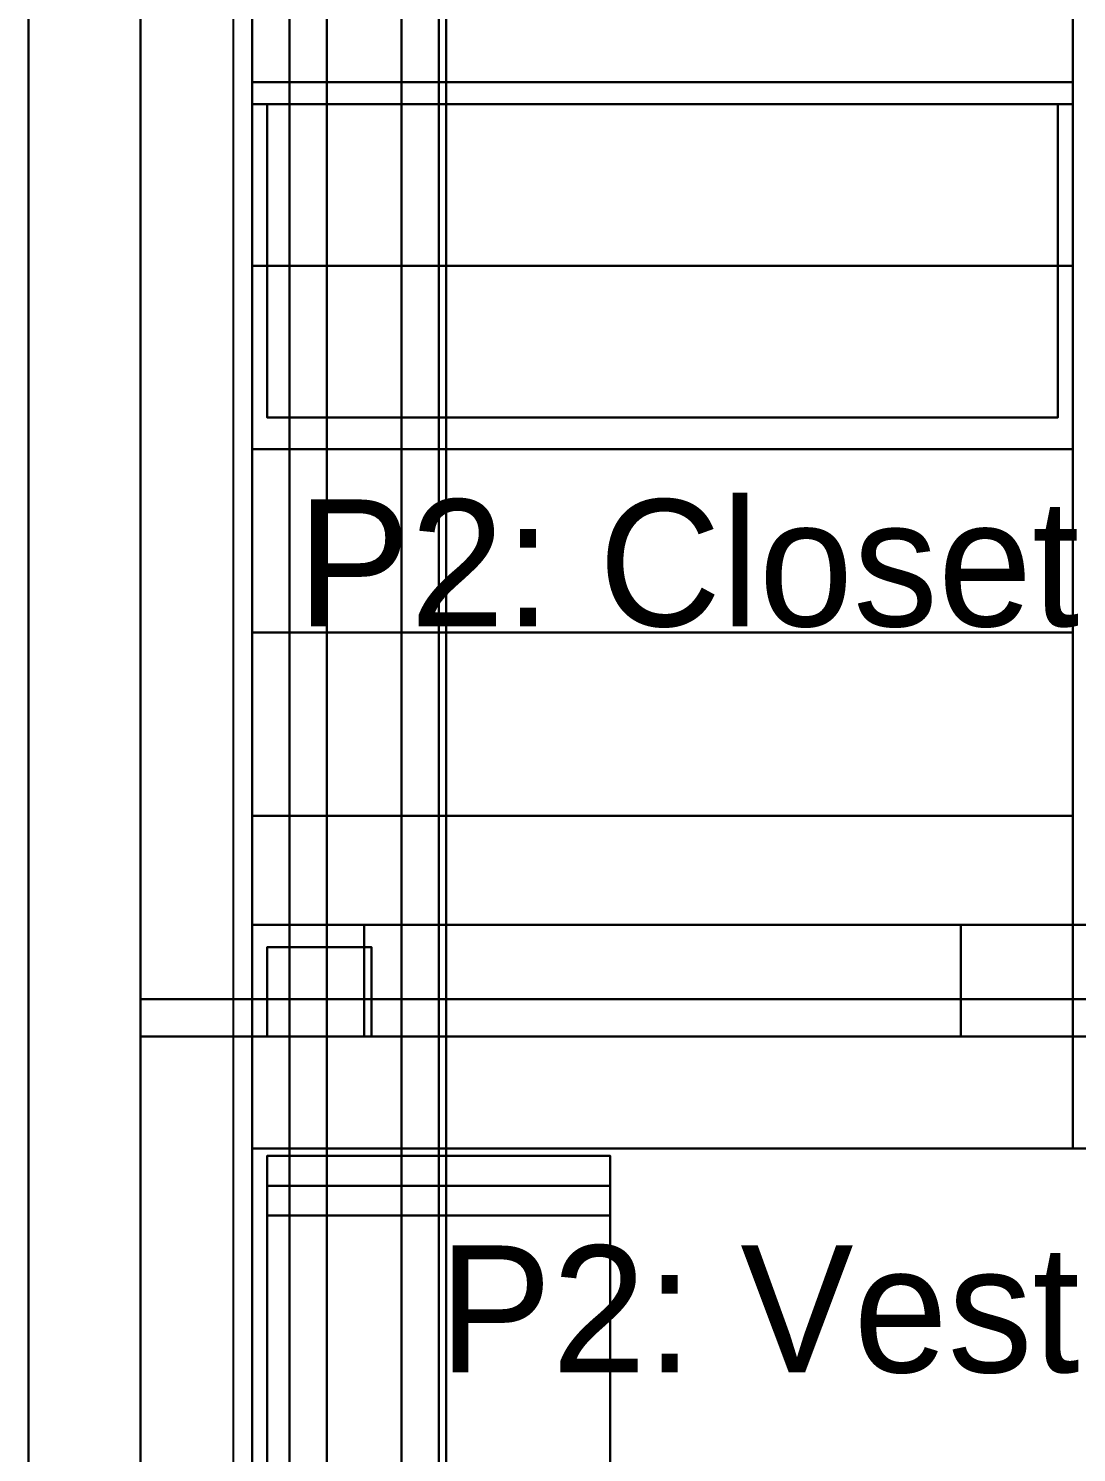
# Model space of a CAD drawing. Header units: metres. Extents: x -0.6 to 96.4, y -1.3 to 40.2.
# Drawn here: x 0 to 1.405, y 6.843 to 8.751 of the extents above; entities that cross this region are included whole.
import ezdxf

# ---------------------------------------------------------------- set-up
doc = ezdxf.new("R2010")
doc.units = ezdxf.units.M
for name, color, linetype in [('BUHARDILLA_TECNICA_3D', 34, 'CONTINUOUS'), ('CANALON_OCULTO_PROPIO_3D', 8, 'CONTINUOUS'), ('CERCA_PERIMETRAL_3D', 8, 'CONTINUOUS'), ('CUBIERTA_CHALET_3D', 9, 'CONTINUOUS'), ('EJES_ESTRUCTURALES', 1, 'CONTINUOUS'), ('ESCALERA_2D', 7, 'CONTINUOUS'), ('ESCALERA_3D', 7, 'CONTINUOUS'), ('LOSA_PISO_3D', 8, 'CONTINUOUS'), ('MUROS_EXTERIORES_3D', 7, 'CONTINUOUS'), ('MUROS_INTERIORES_3D', 7, 'CONTINUOUS'), ('P2_LOSA_PISO_3D', 8, 'CONTINUOUS'), ('P2_LOSA_TANQUE_3D', 8, 'CONTINUOUS'), ('P2_MUROS_MADERA_EXT_3D', 34, 'CONTINUOUS'), ('P2_MUROS_MADERA_INT_3D', 6, 'CONTINUOUS'), ('P2_ROTULOS', 6, 'CONTINUOUS'), ('P2_TIMBER_FRAME_3D', 34, 'CONTINUOUS'), ('PB_MOBILIARIO_OFICINA_3D', 34, 'CONTINUOUS'), ('SOTANO_LOSA_3D', 8, 'CONTINUOUS'), ('SOTANO_MUROS_EXT_3D', 4, 'CONTINUOUS'), ('SOTANO_MUROS_INT_3D', 4, 'CONTINUOUS')]:
    doc.layers.add(name, color=color, linetype=linetype)

msp = doc.modelspace()

# ---------------------------------------------------------------- linework, layer by layer
at = {"layer": 'BUHARDILLA_TECNICA_3D', "color": 34}
for points in [[(0.3, 7.25, 5.68), (2.9, 7.25, 5.68), (2.9, 7.45, 5.68), (0.3, 7.45, 5.68)], [(0.3, 7.25, 7.545), (2.9, 7.25, 7.935), (2.9, 7.45, 7.935), (0.3, 7.45, 7.545)], [(0.3, 7.45, 5.68), (2.9, 7.45, 5.68), (2.9, 7.45, 7.935), (0.3, 7.45, 7.545)], [(0.3, 7.25, 5.68), (0.3, 7.45, 5.68), (0.3, 7.45, 7.545), (0.3, 7.25, 7.545)], [(0.3, 7.25, 5.68), (2.9, 7.25, 5.68), (2.9, 7.25, 7.935), (0.3, 7.25, 7.545)]]:
    msp.add_3dface(points, dxfattribs=at)
at = {"layer": 'CANALON_OCULTO_PROPIO_3D', "color": 8}
for points in [[(0.15, 7.45, 6.28), (0.35, 7.45, 6.28), (0.35, 24.71, 6.28), (0.15, 24.71, 6.28)], [(0.15, 7.45, 6.34), (0.35, 7.45, 6.34), (0.35, 24.71, 6.34), (0.15, 24.71, 6.34)], [(0.15, 7.45, 6.28), (0.15, 24.71, 6.28), (0.15, 24.71, 6.34), (0.15, 7.45, 6.34)], [(0.3, 7.45, 5.82), (0.55, 7.45, 5.82), (0.55, 24.71, 5.82), (0.3, 24.71, 5.82)], [(0.3, 7.45, 5.88), (0.55, 7.45, 5.88), (0.55, 24.71, 5.88), (0.3, 24.71, 5.88)], [(0.3, 7.45, 5.82), (0.3, 24.71, 5.82), (0.3, 24.71, 5.88), (0.3, 7.45, 5.88)], [(0.35, 7.45, 6.28), (0.35, 24.71, 6.28), (0.35, 24.71, 6.34), (0.35, 7.45, 6.34)], [(0.5, 7.45, 5.88), (0.56, 7.45, 5.88), (0.56, 24.71, 5.88), (0.5, 24.71, 5.88)], [(0.5, 7.45, 6.02), (0.56, 7.45, 6.02), (0.56, 24.71, 6.02), (0.5, 24.71, 6.02)], [(0.5, 7.45, 5.88), (0.5, 24.71, 5.88), (0.5, 24.71, 6.02), (0.5, 7.45, 6.02)], [(0.55, 7.45, 5.82), (0.55, 24.71, 5.82), (0.55, 24.71, 5.88), (0.55, 7.45, 5.88)], [(0.56, 7.45, 5.88), (0.56, 24.71, 5.88), (0.56, 24.71, 6.02), (0.56, 7.45, 6.02)], [(0.32, 7.4, 5.88), (0.46, 7.4, 5.88), (0.46, 7.52, 5.88), (0.32, 7.52, 5.88)], [(0.32, 7.4, 7.48), (0.46, 7.4, 7.48), (0.46, 7.52, 7.48), (0.32, 7.52, 7.48)], [(0.32, 7.52, 5.88), (0.46, 7.52, 5.88), (0.46, 7.52, 7.48), (0.32, 7.52, 7.48)], [(0.32, 7.4, 5.88), (0.32, 7.52, 5.88), (0.32, 7.52, 7.48), (0.32, 7.4, 7.48)], [(0.46, 7.4, 5.88), (0.46, 7.52, 5.88), (0.46, 7.52, 7.48), (0.46, 7.4, 7.48)], [(0.15, 2, 7.85), (0.35, 2, 7.85), (0.35, 7.45, 7.85), (0.15, 7.45, 7.85)], [(0.15, 2, 7.91), (0.35, 2, 7.91), (0.35, 7.45, 7.91), (0.15, 7.45, 7.91)], [(0.15, 7.45, 7.85), (0.35, 7.45, 7.85), (0.35, 7.45, 7.91), (0.15, 7.45, 7.91)], [(0.15, 2, 7.85), (0.15, 7.45, 7.85), (0.15, 7.45, 7.91), (0.15, 2, 7.91)], [(0.15, 7.45, 6.28), (0.35, 7.45, 6.28), (0.35, 7.45, 6.34), (0.15, 7.45, 6.34)], [(0.3, 2, 7.42), (0.55, 2, 7.42), (0.55, 7.45, 7.42), (0.3, 7.45, 7.42)], [(0.3, 2, 7.48), (0.55, 2, 7.48), (0.55, 7.45, 7.48), (0.3, 7.45, 7.48)], [(0.3, 7.45, 7.42), (0.55, 7.45, 7.42), (0.55, 7.45, 7.48), (0.3, 7.45, 7.48)], [(0.3, 2, 7.42), (0.3, 7.45, 7.42), (0.3, 7.45, 7.48), (0.3, 2, 7.48)], [(0.3, 7.45, 5.82), (0.55, 7.45, 5.82), (0.55, 7.45, 5.88), (0.3, 7.45, 5.88)], [(0.35, 2, 7.85), (0.35, 7.45, 7.85), (0.35, 7.45, 7.91), (0.35, 2, 7.91)], [(0.5, 2, 7.48), (0.56, 2, 7.48), (0.56, 7.45, 7.48), (0.5, 7.45, 7.48)], [(0.5, 2, 7.62), (0.56, 2, 7.62), (0.56, 7.45, 7.62), (0.5, 7.45, 7.62)], [(0.5, 7.45, 7.48), (0.56, 7.45, 7.48), (0.56, 7.45, 7.62), (0.5, 7.45, 7.62)], [(0.5, 2, 7.48), (0.5, 7.45, 7.48), (0.5, 7.45, 7.62), (0.5, 2, 7.62)], [(0.5, 7.45, 5.88), (0.56, 7.45, 5.88), (0.56, 7.45, 6.02), (0.5, 7.45, 6.02)], [(0.55, 2, 7.42), (0.55, 7.45, 7.42), (0.55, 7.45, 7.48), (0.55, 2, 7.48)], [(0.56, 2, 7.48), (0.56, 7.45, 7.48), (0.56, 7.45, 7.62), (0.56, 2, 7.62)], [(0.32, 7.4, 5.88), (0.46, 7.4, 5.88), (0.46, 7.4, 7.48), (0.32, 7.4, 7.48)]]:
    msp.add_3dface(points, dxfattribs=at)
at = {"layer": 'CERCA_PERIMETRAL_3D', "color": 8}
for points in [[(0, 0, -2.55), (0.15, 0, -2.55), (0.15, 11.3, -2.55), (0, 11.3, -2.55)], [(0, 0, 2.5), (0.15, 0, 2.5), (0.15, 11.3, 2.5), (0, 11.3, 2.5)], [(0, 0, -2.55), (0, 11.3, -2.55), (0, 11.3, 2.5), (0, 0, 2.5)], [(0.15, 0, -2.55), (0.15, 11.3, -2.55), (0.15, 11.3, 2.5), (0.15, 0, 2.5)]]:
    msp.add_3dface(points, dxfattribs=at)
at = {"layer": 'CUBIERTA_CHALET_3D', "color": 9}
for points in [[(0.4, 7.45, 5.9188), (4.85, 7.45, 8.6994), (4.85, 24.71, 8.6994), (0.4, 24.71, 5.9188)], [(0.4, 7.45, 6.0988), (4.85, 7.45, 8.8794), (4.85, 24.71, 8.8794), (0.4, 24.71, 6.0988)], [(0.4, 7.45, 5.9188), (0.4, 24.71, 5.9188), (0.4, 24.71, 6.0988), (0.4, 7.45, 6.0988)], [(0.4, 2, 7.56), (3.8562, 2, 8.0784), (3.8562, 7.45, 8.0784), (0.4, 7.45, 7.56)], [(0.4, 2, 7.72), (3.8562, 2, 8.2384), (3.8562, 7.45, 8.2384), (0.4, 7.45, 7.72)], [(0.4, 7.45, 7.56), (3.8562, 7.45, 8.0784), (3.8562, 7.45, 8.2384), (0.4, 7.45, 7.72)], [(0.4, 2, 7.56), (0.4, 7.45, 7.56), (0.4, 7.45, 7.72), (0.4, 2, 7.72)], [(0.4, 7.45, 5.9188), (4.85, 7.45, 8.6994), (4.85, 7.45, 8.8794), (0.4, 7.45, 6.0988)]]:
    msp.add_3dface(points, dxfattribs=at)
at = {"layer": 'EJES_ESTRUCTURALES', "color": 1}
msp.add_line((0.275, 1.8), (0.275, 25.51), dxfattribs=at)
at = {"layer": 'ESCALERA_2D', "color": 7}
for p, q in [((0.3, 8.6792), (1.4, 8.6792)), ((0.3, 8.4333), (1.4, 8.4333)), ((0.3, 8.1875), (1.4, 8.1875)), ((0.3, 7.9417), (1.4, 7.9417)), ((0.3, 7.6958), (1.4, 7.6958)), ((0.3, 7.45), (1.4, 7.45))]:
    msp.add_line(p, q, dxfattribs=at)
at = {"layer": 'ESCALERA_3D', "color": 7}
for points in [[(0.3, 8.6792, -2.55), (1.4, 8.6792, -2.55), (1.4, 8.925, -2.55), (0.3, 8.925, -2.55)], [(0.3, 8.6792, -1.275), (1.4, 8.6792, -1.275), (1.4, 8.925, -1.275), (0.3, 8.925, -1.275)], [(0.3, 8.6792, -2.55), (0.3, 8.925, -2.55), (0.3, 8.925, -1.275), (0.3, 8.6792, -1.275)], [(1.4, 8.6792, -2.55), (1.4, 8.925, -2.55), (1.4, 8.925, -1.275), (1.4, 8.6792, -1.275)], [(0.3, 8.6792, -2.55), (1.4, 8.6792, -2.55), (1.4, 8.6792, -1.275), (0.3, 8.6792, -1.275)], [(0.3, 8.4333, -2.55), (1.4, 8.4333, -2.55), (1.4, 8.6792, -2.55), (0.3, 8.6792, -2.55)], [(0.3, 8.4333, -1.4875), (1.4, 8.4333, -1.4875), (1.4, 8.6792, -1.4875), (0.3, 8.6792, -1.4875)], [(0.3, 8.6792, -2.55), (1.4, 8.6792, -2.55), (1.4, 8.6792, -1.4875), (0.3, 8.6792, -1.4875)], [(0.3, 8.4333, -2.55), (0.3, 8.6792, -2.55), (0.3, 8.6792, -1.4875), (0.3, 8.4333, -1.4875)], [(1.4, 8.4333, -2.55), (1.4, 8.6792, -2.55), (1.4, 8.6792, -1.4875), (1.4, 8.4333, -1.4875)], [(0.3, 8.4333, -2.55), (1.4, 8.4333, -2.55), (1.4, 8.4333, -1.4875), (0.3, 8.4333, -1.4875)], [(0.3, 8.1875, -2.55), (1.4, 8.1875, -2.55), (1.4, 8.4333, -2.55), (0.3, 8.4333, -2.55)], [(0.3, 8.1875, -1.7), (1.4, 8.1875, -1.7), (1.4, 8.4333, -1.7), (0.3, 8.4333, -1.7)], [(0.3, 8.4333, -2.55), (1.4, 8.4333, -2.55), (1.4, 8.4333, -1.7), (0.3, 8.4333, -1.7)], [(0.3, 8.1875, -2.55), (0.3, 8.4333, -2.55), (0.3, 8.4333, -1.7), (0.3, 8.1875, -1.7)], [(1.4, 8.1875, -2.55), (1.4, 8.4333, -2.55), (1.4, 8.4333, -1.7), (1.4, 8.1875, -1.7)], [(0.3, 8.1875, -2.55), (1.4, 8.1875, -2.55), (1.4, 8.1875, -1.7), (0.3, 8.1875, -1.7)], [(0.3, 7.9417, -2.55), (1.4, 7.9417, -2.55), (1.4, 8.1875, -2.55), (0.3, 8.1875, -2.55)], [(0.3, 7.9417, -1.9125), (1.4, 7.9417, -1.9125), (1.4, 8.1875, -1.9125), (0.3, 8.1875, -1.9125)], [(0.3, 8.1875, -2.55), (1.4, 8.1875, -2.55), (1.4, 8.1875, -1.9125), (0.3, 8.1875, -1.9125)], [(0.3, 7.9417, -2.55), (0.3, 8.1875, -2.55), (0.3, 8.1875, -1.9125), (0.3, 7.9417, -1.9125)], [(1.4, 7.9417, -2.55), (1.4, 8.1875, -2.55), (1.4, 8.1875, -1.9125), (1.4, 7.9417, -1.9125)], [(0.3, 7.9417, -2.55), (1.4, 7.9417, -2.55), (1.4, 7.9417, -1.9125), (0.3, 7.9417, -1.9125)], [(0.3, 7.6958, -2.55), (1.4, 7.6958, -2.55), (1.4, 7.9417, -2.55), (0.3, 7.9417, -2.55)], [(0.3, 7.6958, -2.125), (1.4, 7.6958, -2.125), (1.4, 7.9417, -2.125), (0.3, 7.9417, -2.125)], [(0.3, 7.9417, -2.55), (1.4, 7.9417, -2.55), (1.4, 7.9417, -2.125), (0.3, 7.9417, -2.125)], [(0.3, 7.6958, -2.55), (0.3, 7.9417, -2.55), (0.3, 7.9417, -2.125), (0.3, 7.6958, -2.125)], [(1.4, 7.6958, -2.55), (1.4, 7.9417, -2.55), (1.4, 7.9417, -2.125), (1.4, 7.6958, -2.125)], [(0.3, 7.6958, -2.55), (1.4, 7.6958, -2.55), (1.4, 7.6958, -2.125), (0.3, 7.6958, -2.125)], [(0.3, 7.45, -2.55), (1.4, 7.45, -2.55), (1.4, 7.6958, -2.55), (0.3, 7.6958, -2.55)], [(0.3, 7.45, -2.3375), (1.4, 7.45, -2.3375), (1.4, 7.6958, -2.3375), (0.3, 7.6958, -2.3375)], [(0.3, 7.6958, -2.55), (1.4, 7.6958, -2.55), (1.4, 7.6958, -2.3375), (0.3, 7.6958, -2.3375)], [(0.3, 7.45, -2.55), (0.3, 7.6958, -2.55), (0.3, 7.6958, -2.3375), (0.3, 7.45, -2.3375)], [(1.4, 7.45, -2.55), (1.4, 7.6958, -2.55), (1.4, 7.6958, -2.3375), (1.4, 7.45, -2.3375)], [(0.3, 7.45, -2.55), (1.4, 7.45, -2.55), (1.4, 7.45, -2.3375), (0.3, 7.45, -2.3375)]]:
    msp.add_3dface(points, dxfattribs=at)
at = {"layer": 'LOSA_PISO_3D', "color": 8}
for points in [[(0.15, 7.4, -0.15), (0.3, 7.4, -0.15), (0.3, 10.35, -0.15), (0.15, 10.35, -0.15)], [(0.15, 7.4), (0.3, 7.4), (0.3, 10.35), (0.15, 10.35)], [(0.15, 7.4, -0.15), (0.15, 10.35, -0.15), (0.15, 10.35), (0.15, 7.4)], [(0.3, 7.4, -0.15), (0.3, 10.35, -0.15), (0.3, 10.35), (0.3, 7.4)], [(1.4, 7.4, -0.15), (9.15, 7.4, -0.15), (9.15, 10.35, -0.15), (1.4, 10.35, -0.15)], [(1.4, 7.4), (9.15, 7.4), (9.15, 10.35), (1.4, 10.35)], [(1.4, 7.4, -0.15), (1.4, 10.35, -0.15), (1.4, 10.35), (1.4, 7.4)], [(0.15, 3, -0.15), (9.15, 3, -0.15), (9.15, 7.4, -0.15), (0.15, 7.4, -0.15)], [(0.15, 3), (9.15, 3), (9.15, 7.4), (0.15, 7.4)], [(0.15, 7.4, -0.15), (9.15, 7.4, -0.15), (9.15, 7.4), (0.15, 7.4)], [(0.15, 3, -0.15), (0.15, 7.4, -0.15), (0.15, 7.4), (0.15, 3)], [(0.15, 7.4, -0.15), (0.3, 7.4, -0.15), (0.3, 7.4), (0.15, 7.4)], [(1.4, 7.4, -0.15), (9.15, 7.4, -0.15), (9.15, 7.4), (1.4, 7.4)]]:
    msp.add_3dface(points, dxfattribs=at)
at = {"layer": 'MUROS_EXTERIORES_3D', "color": 7}
for points in [[(0.15, 3), (0.3, 3), (0.3, 24.71), (0.15, 24.71)], [(0.15, 3, 2.85), (0.3, 3, 2.85), (0.3, 24.71, 2.85), (0.15, 24.71, 2.85)], [(0.15, 3), (0.15, 24.71), (0.15, 24.71, 2.85), (0.15, 3, 2.85)], [(0.3, 3), (0.3, 24.71), (0.3, 24.71, 2.85), (0.3, 3, 2.85)]]:
    msp.add_3dface(points, dxfattribs=at)
at = {"layer": 'MUROS_INTERIORES_3D', "color": 7}
for points in [[(1.4, 7.4), (1.55, 7.4), (1.55, 10.35), (1.4, 10.35)], [(1.4, 7.4, 2.85), (1.55, 7.4, 2.85), (1.55, 10.35, 2.85), (1.4, 10.35, 2.85)], [(1.4, 7.4), (1.4, 10.35), (1.4, 10.35, 2.85), (1.4, 7.4, 2.85)], [(0.3, 7.25), (1.4, 7.25), (1.4, 7.4), (0.3, 7.4)], [(0.3, 7.25, 2.85), (1.4, 7.25, 2.85), (1.4, 7.4, 2.85), (0.3, 7.4, 2.85)], [(0.3, 7.4), (1.4, 7.4), (1.4, 7.4, 2.85), (0.3, 7.4, 2.85)], [(0.3, 7.25), (0.3, 7.4), (0.3, 7.4, 2.85), (0.3, 7.25, 2.85)], [(1.4, 7.4), (1.55, 7.4), (1.55, 7.4, 2.85), (1.4, 7.4, 2.85)], [(1.4, 7.25), (1.4, 7.4), (1.4, 7.4, 2.85), (1.4, 7.25, 2.85)], [(0.3, 7.25), (1.4, 7.25), (1.4, 7.25, 2.85), (0.3, 7.25, 2.85)]]:
    msp.add_3dface(points, dxfattribs=at)
at = {"layer": 'P2_LOSA_PISO_3D', "color": 8}
for points in [[(0.15, 7.4, 2.85), (1.55, 7.4, 2.85), (1.55, 10.35, 2.85), (0.15, 10.35, 2.85)], [(0.15, 7.4, 3), (1.55, 7.4, 3), (1.55, 10.35, 3), (0.15, 10.35, 3)], [(0.15, 7.4, 2.85), (0.15, 10.35, 2.85), (0.15, 10.35, 3), (0.15, 7.4, 3)], [(0.15, 3, 2.85), (9.15, 3, 2.85), (9.15, 7.4, 2.85), (0.15, 7.4, 2.85)], [(0.15, 3, 3), (9.15, 3, 3), (9.15, 7.4, 3), (0.15, 7.4, 3)], [(0.15, 7.4, 2.85), (9.15, 7.4, 2.85), (9.15, 7.4, 3), (0.15, 7.4, 3)], [(0.15, 3, 2.85), (0.15, 7.4, 2.85), (0.15, 7.4, 3), (0.15, 3, 3)], [(0.15, 7.4, 2.85), (1.55, 7.4, 2.85), (1.55, 7.4, 3), (0.15, 7.4, 3)]]:
    msp.add_3dface(points, dxfattribs=at)
at = {"layer": 'P2_LOSA_TANQUE_3D', "color": 8}
for points in [[(0.3, 6.3, 5.5), (2.9, 6.3, 5.5), (2.9, 7.4, 5.5), (0.3, 7.4, 5.5)], [(0.3, 6.3, 5.68), (2.9, 6.3, 5.68), (2.9, 7.4, 5.68), (0.3, 7.4, 5.68)], [(0.3, 7.4, 5.5), (2.9, 7.4, 5.5), (2.9, 7.4, 5.68), (0.3, 7.4, 5.68)], [(0.3, 6.3, 5.5), (0.3, 7.4, 5.5), (0.3, 7.4, 5.68), (0.3, 6.3, 5.68)]]:
    msp.add_3dface(points, dxfattribs=at)
at = {"layer": 'P2_MUROS_MADERA_EXT_3D', "color": 34}
for points in [[(0.15, 7.45, 3), (0.3, 7.45, 3), (0.3, 24.71, 3), (0.15, 24.71, 3)], [(0.15, 7.45, 6.28), (0.3, 7.45, 6.28), (0.3, 24.71, 6.28), (0.15, 24.71, 6.28)], [(0.15, 7.45, 3), (0.15, 24.71, 3), (0.15, 24.71, 6.28), (0.15, 7.45, 6.28)], [(0.3, 7.45, 3), (0.3, 24.71, 3), (0.3, 24.71, 6.28), (0.3, 7.45, 6.28)], [(0.15, 3, 3), (0.3, 3, 3), (0.3, 7.45, 3), (0.15, 7.45, 3)], [(0.15, 3, 7.85), (0.3, 3, 7.85), (0.3, 7.45, 7.85), (0.15, 7.45, 7.85)], [(0.15, 7.45, 3), (0.3, 7.45, 3), (0.3, 7.45, 7.85), (0.15, 7.45, 7.85)], [(0.15, 3, 3), (0.15, 7.45, 3), (0.15, 7.45, 7.85), (0.15, 3, 7.85)], [(0.15, 7.45, 3), (0.3, 7.45, 3), (0.3, 7.45, 6.28), (0.15, 7.45, 6.28)], [(0.3, 3, 3), (0.3, 7.45, 3), (0.3, 7.45, 7.85), (0.3, 3, 7.85)]]:
    msp.add_3dface(points, dxfattribs=at)
at = {"layer": 'P2_MUROS_MADERA_INT_3D', "color": 6}
for points in [[(1.4, 7.4, 3), (1.55, 7.4, 3), (1.55, 10.35, 3), (1.4, 10.35, 3)], [(1.4, 7.4, 5.85), (1.55, 7.4, 5.85), (1.55, 10.35, 5.85), (1.4, 10.35, 5.85)], [(1.4, 7.4, 3), (1.4, 10.35, 3), (1.4, 10.35, 5.85), (1.4, 7.4, 5.85)], [(0.3, 8.65, 3), (1.4, 8.65, 3), (1.4, 8.8, 3), (0.3, 8.8, 3)], [(0.3, 8.65, 5.85), (1.4, 8.65, 5.85), (1.4, 8.8, 5.85), (0.3, 8.8, 5.85)], [(0.3, 8.65, 3), (0.3, 8.8, 3), (0.3, 8.8, 5.85), (0.3, 8.65, 5.85)], [(1.4, 8.65, 3), (1.4, 8.8, 3), (1.4, 8.8, 5.85), (1.4, 8.65, 5.85)], [(0.3, 8.65, 3), (1.4, 8.65, 3), (1.4, 8.65, 5.85), (0.3, 8.65, 5.85)], [(0.3, 7.4, 3), (0.45, 7.4, 3), (0.45, 7.55, 3), (0.3, 7.55, 3)], [(0.3, 7.4, 5.85), (0.45, 7.4, 5.85), (0.45, 7.55, 5.85), (0.3, 7.55, 5.85)], [(0.3, 7.55, 3), (0.45, 7.55, 3), (0.45, 7.55, 5.85), (0.3, 7.55, 5.85)], [(0.3, 7.4, 3), (0.3, 7.55, 3), (0.3, 7.55, 5.85), (0.3, 7.4, 5.85)], [(0.45, 7.4, 3), (0.45, 7.55, 3), (0.45, 7.55, 5.85), (0.45, 7.4, 5.85)], [(0.45, 7.4, 5.1), (1.25, 7.4, 5.1), (1.25, 7.55, 5.1), (0.45, 7.55, 5.1)], [(0.45, 7.4, 5.85), (1.25, 7.4, 5.85), (1.25, 7.55, 5.85), (0.45, 7.55, 5.85)], [(0.45, 7.55, 5.1), (1.25, 7.55, 5.1), (1.25, 7.55, 5.85), (0.45, 7.55, 5.85)], [(0.45, 7.4, 5.1), (0.45, 7.55, 5.1), (0.45, 7.55, 5.85), (0.45, 7.4, 5.85)], [(1.25, 7.4, 5.1), (1.25, 7.55, 5.1), (1.25, 7.55, 5.85), (1.25, 7.4, 5.85)], [(1.25, 7.4, 3), (1.55, 7.4, 3), (1.55, 7.55, 3), (1.25, 7.55, 3)], [(1.25, 7.4, 5.85), (1.55, 7.4, 5.85), (1.55, 7.55, 5.85), (1.25, 7.55, 5.85)], [(1.25, 7.55, 3), (1.55, 7.55, 3), (1.55, 7.55, 5.85), (1.25, 7.55, 5.85)], [(1.25, 7.4, 3), (1.25, 7.55, 3), (1.25, 7.55, 5.85), (1.25, 7.4, 5.85)], [(0.3, 7.4, 3), (0.45, 7.4, 3), (0.45, 7.4, 5.85), (0.3, 7.4, 5.85)], [(0.45, 7.4, 5.1), (1.25, 7.4, 5.1), (1.25, 7.4, 5.85), (0.45, 7.4, 5.85)], [(1.25, 7.4, 3), (1.55, 7.4, 3), (1.55, 7.4, 5.85), (1.25, 7.4, 5.85)], [(1.4, 7.4, 3), (1.55, 7.4, 3), (1.55, 7.4, 5.85), (1.4, 7.4, 5.85)]]:
    msp.add_3dface(points, dxfattribs=at)
at = {"layer": 'P2_TIMBER_FRAME_3D', "color": 34}
for points in [[(0.32, 8.23, 3.55), (1.38, 8.23, 3.55), (1.38, 8.65, 3.55), (0.32, 8.65, 3.55)], [(0.32, 8.23, 3.59), (1.38, 8.23, 3.59), (1.38, 8.65, 3.59), (0.32, 8.65, 3.59)], [(0.32, 8.65, 3.55), (1.38, 8.65, 3.55), (1.38, 8.65, 3.59), (0.32, 8.65, 3.59)], [(0.32, 8.23, 3.55), (0.32, 8.65, 3.55), (0.32, 8.65, 3.59), (0.32, 8.23, 3.59)], [(0.32, 8.23, 4.05), (1.38, 8.23, 4.05), (1.38, 8.65, 4.05), (0.32, 8.65, 4.05)], [(0.32, 8.23, 4.09), (1.38, 8.23, 4.09), (1.38, 8.65, 4.09), (0.32, 8.65, 4.09)], [(0.32, 8.65, 4.05), (1.38, 8.65, 4.05), (1.38, 8.65, 4.09), (0.32, 8.65, 4.09)], [(0.32, 8.23, 4.05), (0.32, 8.65, 4.05), (0.32, 8.65, 4.09), (0.32, 8.23, 4.09)], [(0.32, 8.23, 4.55), (1.38, 8.23, 4.55), (1.38, 8.65, 4.55), (0.32, 8.65, 4.55)], [(0.32, 8.23, 4.59), (1.38, 8.23, 4.59), (1.38, 8.65, 4.59), (0.32, 8.65, 4.59)], [(0.32, 8.65, 4.55), (1.38, 8.65, 4.55), (1.38, 8.65, 4.59), (0.32, 8.65, 4.59)], [(0.32, 8.23, 4.55), (0.32, 8.65, 4.55), (0.32, 8.65, 4.59), (0.32, 8.23, 4.59)], [(0.32, 8.23, 5.05), (1.38, 8.23, 5.05), (1.38, 8.65, 5.05), (0.32, 8.65, 5.05)], [(0.32, 8.23, 5.09), (1.38, 8.23, 5.09), (1.38, 8.65, 5.09), (0.32, 8.65, 5.09)], [(0.32, 8.65, 5.05), (1.38, 8.65, 5.05), (1.38, 8.65, 5.09), (0.32, 8.65, 5.09)], [(0.32, 8.23, 5.05), (0.32, 8.65, 5.05), (0.32, 8.65, 5.09), (0.32, 8.23, 5.09)], [(1.38, 8.23, 3.55), (1.38, 8.65, 3.55), (1.38, 8.65, 3.59), (1.38, 8.23, 3.59)], [(1.38, 8.23, 4.05), (1.38, 8.65, 4.05), (1.38, 8.65, 4.09), (1.38, 8.23, 4.09)], [(1.38, 8.23, 4.55), (1.38, 8.65, 4.55), (1.38, 8.65, 4.59), (1.38, 8.23, 4.59)], [(1.38, 8.23, 5.05), (1.38, 8.65, 5.05), (1.38, 8.65, 5.09), (1.38, 8.23, 5.09)], [(0.32, 8.23, 3.55), (1.38, 8.23, 3.55), (1.38, 8.23, 3.59), (0.32, 8.23, 3.59)], [(0.32, 8.23, 4.05), (1.38, 8.23, 4.05), (1.38, 8.23, 4.09), (0.32, 8.23, 4.09)], [(0.32, 8.23, 4.55), (1.38, 8.23, 4.55), (1.38, 8.23, 4.59), (0.32, 8.23, 4.59)], [(0.32, 8.23, 5.05), (1.38, 8.23, 5.05), (1.38, 8.23, 5.09), (0.32, 8.23, 5.09)]]:
    msp.add_3dface(points, dxfattribs=at)
at = {"layer": 'PB_MOBILIARIO_OFICINA_3D', "color": 8}
for points in [[(0.32, 7.16), (0.78, 7.16), (0.78, 7.24), (0.32, 7.24)], [(0.32, 7.16, 2.35), (0.78, 7.16, 2.35), (0.78, 7.24, 2.35), (0.32, 7.24, 2.35)], [(0.32, 7.24), (0.78, 7.24), (0.78, 7.24, 2.35), (0.32, 7.24, 2.35)], [(0.32, 7.16), (0.32, 7.24), (0.32, 7.24, 2.35), (0.32, 7.16, 2.35)], [(0.78, 7.16), (0.78, 7.24), (0.78, 7.24, 2.35), (0.78, 7.16, 2.35)], [(0.32, 7.16), (0.78, 7.16), (0.78, 7.16, 2.35), (0.32, 7.16, 2.35)]]:
    msp.add_3dface(points, dxfattribs=at)
at = {"layer": 'PB_MOBILIARIO_OFICINA_3D', "color": 34}
for points in [[(0.32, 3.68, 0.45), (0.78, 3.68, 0.45), (0.78, 7.2, 0.45), (0.32, 7.2, 0.45)], [(0.32, 3.68, 0.49), (0.78, 3.68, 0.49), (0.78, 7.2, 0.49), (0.32, 7.2, 0.49)], [(0.32, 7.2, 0.45), (0.78, 7.2, 0.45), (0.78, 7.2, 0.49), (0.32, 7.2, 0.49)], [(0.32, 3.68, 0.45), (0.32, 7.2, 0.45), (0.32, 7.2, 0.49), (0.32, 3.68, 0.49)], [(0.32, 3.68, 0.9), (0.78, 3.68, 0.9), (0.78, 7.2, 0.9), (0.32, 7.2, 0.9)], [(0.32, 3.68, 0.94), (0.78, 3.68, 0.94), (0.78, 7.2, 0.94), (0.32, 7.2, 0.94)], [(0.32, 7.2, 0.9), (0.78, 7.2, 0.9), (0.78, 7.2, 0.94), (0.32, 7.2, 0.94)], [(0.32, 3.68, 0.9), (0.32, 7.2, 0.9), (0.32, 7.2, 0.94), (0.32, 3.68, 0.94)], [(0.32, 3.68, 1.35), (0.78, 3.68, 1.35), (0.78, 7.2, 1.35), (0.32, 7.2, 1.35)], [(0.32, 3.68, 1.39), (0.78, 3.68, 1.39), (0.78, 7.2, 1.39), (0.32, 7.2, 1.39)], [(0.32, 7.2, 1.35), (0.78, 7.2, 1.35), (0.78, 7.2, 1.39), (0.32, 7.2, 1.39)], [(0.32, 3.68, 1.35), (0.32, 7.2, 1.35), (0.32, 7.2, 1.39), (0.32, 3.68, 1.39)], [(0.32, 3.68, 1.8), (0.78, 3.68, 1.8), (0.78, 7.2, 1.8), (0.32, 7.2, 1.8)], [(0.32, 3.68, 1.84), (0.78, 3.68, 1.84), (0.78, 7.2, 1.84), (0.32, 7.2, 1.84)], [(0.32, 7.2, 1.8), (0.78, 7.2, 1.8), (0.78, 7.2, 1.84), (0.32, 7.2, 1.84)], [(0.32, 3.68, 1.8), (0.32, 7.2, 1.8), (0.32, 7.2, 1.84), (0.32, 3.68, 1.84)], [(0.32, 3.68, 2.25), (0.78, 3.68, 2.25), (0.78, 7.2, 2.25), (0.32, 7.2, 2.25)], [(0.32, 3.68, 2.29), (0.78, 3.68, 2.29), (0.78, 7.2, 2.29), (0.32, 7.2, 2.29)], [(0.32, 7.2, 2.25), (0.78, 7.2, 2.25), (0.78, 7.2, 2.29), (0.32, 7.2, 2.29)], [(0.32, 3.68, 2.25), (0.32, 7.2, 2.25), (0.32, 7.2, 2.29), (0.32, 3.68, 2.29)], [(0.78, 3.68, 0.45), (0.78, 7.2, 0.45), (0.78, 7.2, 0.49), (0.78, 3.68, 0.49)], [(0.78, 3.68, 0.9), (0.78, 7.2, 0.9), (0.78, 7.2, 0.94), (0.78, 3.68, 0.94)], [(0.78, 3.68, 1.35), (0.78, 7.2, 1.35), (0.78, 7.2, 1.39), (0.78, 3.68, 1.39)], [(0.78, 3.68, 1.8), (0.78, 7.2, 1.8), (0.78, 7.2, 1.84), (0.78, 3.68, 1.84)], [(0.78, 3.68, 2.25), (0.78, 7.2, 2.25), (0.78, 7.2, 2.29), (0.78, 3.68, 2.29)]]:
    msp.add_3dface(points, dxfattribs=at)
at = {"layer": 'SOTANO_LOSA_3D', "color": 8}
for points in [[(0.15, 3, -2.7), (9.15, 3, -2.7), (9.15, 11.3, -2.7), (0.15, 11.3, -2.7)], [(0.15, 3, -2.55), (9.15, 3, -2.55), (9.15, 11.3, -2.55), (0.15, 11.3, -2.55)], [(0.15, 3, -2.7), (0.15, 11.3, -2.7), (0.15, 11.3, -2.55), (0.15, 3, -2.55)]]:
    msp.add_3dface(points, dxfattribs=at)
at = {"layer": 'SOTANO_MUROS_EXT_3D', "color": 4}
for points in [[(0.15, 3, -2.55), (0.3, 3, -2.55), (0.3, 11.3, -2.55), (0.15, 11.3, -2.55)], [(0.15, 3, -0.15), (0.3, 3, -0.15), (0.3, 11.3, -0.15), (0.15, 11.3, -0.15)], [(0.15, 3, -2.55), (0.15, 11.3, -2.55), (0.15, 11.3, -0.15), (0.15, 3, -0.15)], [(0.3, 3, -2.55), (0.3, 11.3, -2.55), (0.3, 11.3, -0.15), (0.3, 3, -0.15)]]:
    msp.add_3dface(points, dxfattribs=at)
at = {"layer": 'SOTANO_MUROS_INT_3D', "color": 4}
for points in [[(1.4, 7.45, -2.55), (1.55, 7.45, -2.55), (1.55, 10.22, -2.55), (1.4, 10.22, -2.55)], [(1.4, 7.45, -0.15), (1.55, 7.45, -0.15), (1.55, 10.22, -0.15), (1.4, 10.22, -0.15)], [(1.4, 7.45, -2.55), (1.4, 10.22, -2.55), (1.4, 10.22, -0.15), (1.4, 7.45, -0.15)], [(1.4, 7.45, -2.55), (1.55, 7.45, -2.55), (1.55, 7.45, -0.15), (1.4, 7.45, -0.15)]]:
    msp.add_3dface(points, dxfattribs=at)

# ---------------------------------------------------------------- texts
at = {"layer": 'P2_ROTULOS', "color": 6}
for s, p in [('P2: Closet Blancos (1,10 x 1,10m)', (0.36, 7.95, 3.05)), ('P2: Vestibulo Eje G + Portal 0,91m', (0.55, 6.95, 3.05))]:
    msp.add_text(s, height=0.17, dxfattribs=at).set_placement(p)

doc.saveas('drawing.dxf')
